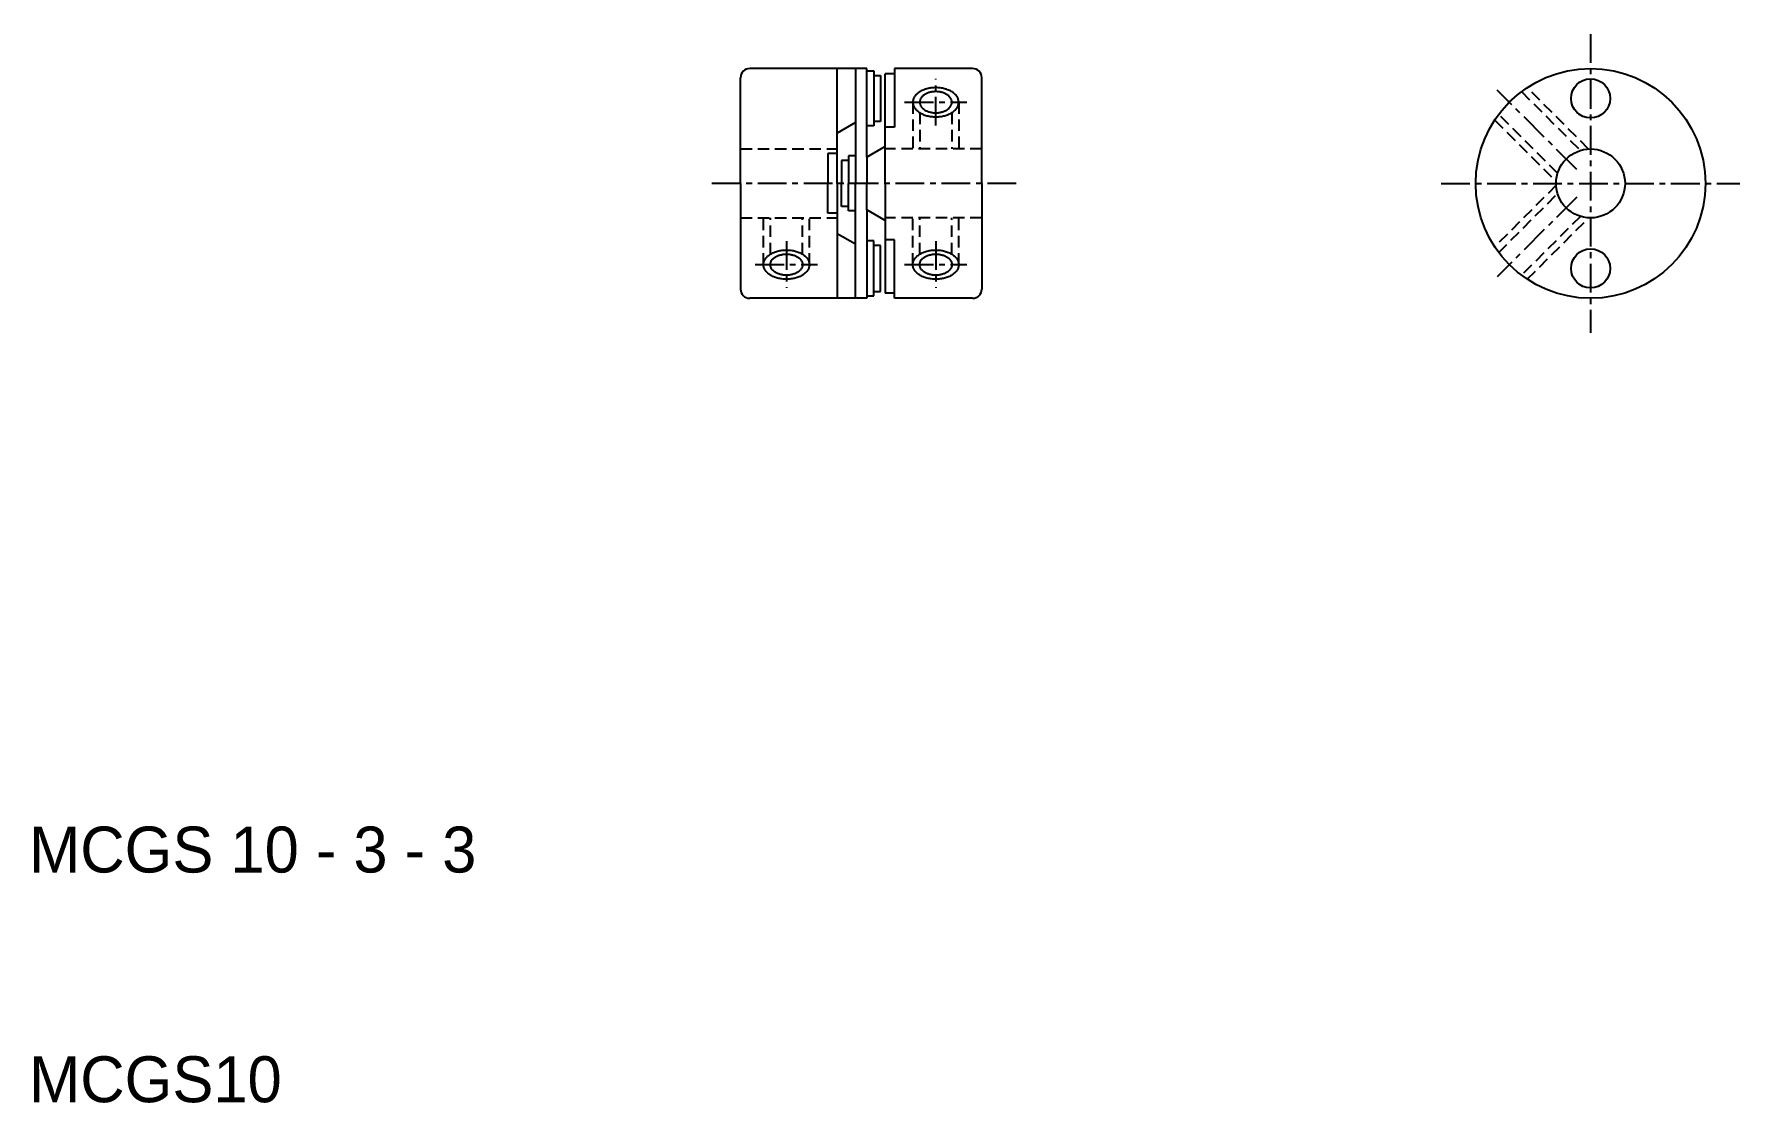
# Model space of a CAD drawing. Extents: x 10.2 to 84.5, y 10 to 56.5.
import ezdxf

# ---------------------------------------------------------------- set-up
doc = ezdxf.new("R2010")
doc.units = 0
doc.linetypes.add('CENTER', pattern=[2, 1.25, -0.25, 0.25, -0.25])
doc.linetypes.add('DASHED', pattern=[0.75, 0.5, -0.25])
doc.layers.get('0').update_dxf_attribs({"linetype": 'CONTINUOUS'})
doc.layers.add('CENTER', color=1, linetype='CENTER')

msp = doc.modelspace()

# ---------------------------------------------------------------- linework, layer by layer
at = {"color": 7, "linetype": 'CONTINUOUS'}
for p, q in [((45.967, 55), (41.367, 55)), ((45.167, 52.188), (45.167, 55)), ((46.467, 55), (45.967, 55)), ((45.967, 55), (45.967, 50)), ((46.467, 54.9), (46.467, 55)), ((51.067, 55), (47.667, 55)), ((47.667, 55), (47.667, 54.776)), ((40.967, 50), (40.967, 54.6)), ((46.467, 52.5), (46.467, 54.9)), ((46.467, 54.9), (46.767, 54.9)), ((46.767, 54.9), (46.767, 54.7)), ((46.767, 54.7), (46.767, 52.7)), ((46.767, 54.7), (47.067, 54.7)), ((47.067, 54.7), (47.067, 52.7)), ((47.267, 51.611), (47.267, 54.776)), ((47.667, 54.776), (47.267, 54.776)), ((47.667, 54.776), (47.667, 52.45)), ((51.467, 50), (51.467, 54.6)), ((45.967, 52.65), (45.167, 52.188)), ((45.167, 50), (45.167, 52.188)), ((46.767, 52.5), (46.467, 52.5)), ((46.467, 51.15), (46.467, 52.5)), ((46.767, 52.7), (46.767, 52.5)), ((47.067, 52.7), (46.767, 52.7)), ((47.667, 52.45), (47.267, 52.45)), ((45.167, 51.3), (44.767, 51.3)), ((44.767, 51.3), (44.767, 50)), ((47.267, 51.611), (46.467, 51.15)), ((47.267, 50), (47.267, 51.611)), ((45.667, 51), (45.367, 51)), ((45.367, 51), (45.367, 50)), ((45.967, 51.2), (45.667, 51.2)), ((45.667, 51.2), (45.667, 50)), ((46.467, 51.15), (46.467, 50)), ((40.967, 50), (40.967, 45.4)), ((44.767, 48.7), (44.767, 50)), ((45.167, 50), (45.167, 47.812)), ((45.367, 49), (45.367, 50)), ((45.667, 48.8), (45.667, 50)), ((45.967, 45), (45.967, 50)), ((46.467, 48.85), (46.467, 50)), ((47.267, 50), (47.267, 48.389)), ((51.467, 50), (51.467, 45.4)), ((45.167, 48.7), (44.767, 48.7)), ((45.667, 49), (45.367, 49)), ((45.967, 48.8), (45.667, 48.8)), ((47.267, 48.389), (46.467, 48.85)), ((46.467, 48.85), (46.467, 47.5)), ((47.267, 48.389), (47.267, 45.224)), ((45.167, 47.812), (45.167, 45)), ((45.967, 47.35), (45.167, 47.812)), ((47.667, 47.55), (47.267, 47.55)), ((47.667, 45.224), (47.667, 47.55)), ((46.767, 47.5), (46.467, 47.5)), ((46.467, 47.5), (46.467, 45.1)), ((46.767, 47.3), (46.767, 47.5)), ((47.067, 47.3), (46.767, 47.3)), ((46.767, 45.3), (46.767, 47.3)), ((47.067, 45.3), (47.067, 47.3)), ((46.767, 45.3), (47.067, 45.3)), ((46.767, 45.1), (46.767, 45.3)), ((45.967, 45), (41.367, 45)), ((46.467, 45), (45.967, 45)), ((46.467, 45.1), (46.767, 45.1)), ((46.467, 45.1), (46.467, 45)), ((47.667, 45.224), (47.267, 45.224)), ((47.667, 45), (47.667, 45.224)), ((51.067, 45), (47.667, 45))]:
    msp.add_line(p, q, dxfattribs=at)
at = {"color": 3, "linetype": 'DASHED'}
for p, q in [((48.467, 53.536), (48.467, 51.5)), ((50.467, 53.536), (50.467, 51.5)), ((74.961, 53.996), (77.524, 51.433)), ((77.883, 51.498), (75.21, 54.171)), ((48.767, 53.082), (48.767, 51.5)), ((50.167, 53.082), (50.167, 51.5)), ((73.796, 52.757), (76.469, 50.083)), ((76.534, 50.443), (73.971, 53.006)), ((40.967, 51.5), (45.167, 51.5)), ((51.467, 51.5), (47.267, 51.5)), ((76.469, 49.917), (73.796, 47.243)), ((73.971, 46.994), (76.534, 49.557)), ((40.967, 48.5), (45.167, 48.5)), ((41.967, 46.464), (41.967, 48.5)), ((42.267, 46.918), (42.267, 48.5)), ((43.667, 46.918), (43.667, 48.5)), ((43.967, 46.464), (43.967, 48.5)), ((51.467, 48.5), (47.267, 48.5)), ((48.467, 46.464), (48.467, 48.5)), ((48.767, 46.918), (48.767, 48.5)), ((50.167, 46.918), (50.167, 48.5)), ((50.467, 46.464), (50.467, 48.5)), ((77.524, 48.567), (74.961, 46.004)), ((75.21, 45.829), (77.883, 48.502))]:
    msp.add_line(p, q, dxfattribs=at)
at = {"color": 3, "linetype": 'CONTINUOUS'}
for points in [[(48.467, 53.535, 0), (48.468, 53.504, 0), (48.471, 53.473, 0), (48.477, 53.442, 0), (48.486, 53.411, 0), (48.497, 53.381, 0), (48.51, 53.351, 0), (48.525, 53.321, 0), (48.543, 53.292, 0), (48.563, 53.264, 0), (48.585, 53.236, 0), (48.609, 53.209, 0), (48.635, 53.182, 0), (48.663, 53.157, 0), (48.694, 53.132, 0), (48.726, 53.109, 0), (48.76, 53.086, 0), (48.795, 53.065, 0), (48.832, 53.044, 0), (48.871, 53.025, 0), (48.911, 53.007, 0), (48.953, 52.99, 0), (48.995, 52.975, 0), (49.039, 52.961, 0), (49.084, 52.948, 0), (49.13, 52.937, 0), (49.176, 52.927, 0), (49.224, 52.919, 0), (49.272, 52.912, 0), (49.32, 52.907, 0), (49.369, 52.903, 0), (49.418, 52.901, 0), (49.467, 52.9, 0), (49.516, 52.901, 0), (49.565, 52.903, 0), (49.613, 52.907, 0), (49.662, 52.912, 0), (49.71, 52.919, 0), (49.757, 52.927, 0), (49.804, 52.937, 0), (49.849, 52.948, 0), (49.894, 52.961, 0), (49.938, 52.975, 0), (49.981, 52.99, 0), (50.022, 53.007, 0), (50.062, 53.025, 0), (50.101, 53.044, 0), (50.138, 53.065, 0), (50.174, 53.086, 0), (50.208, 53.109, 0), (50.24, 53.132, 0), (50.27, 53.157, 0), (50.298, 53.182, 0), (50.324, 53.209, 0), (50.349, 53.236, 0), (50.371, 53.264, 0), (50.391, 53.292, 0), (50.408, 53.321, 0), (50.424, 53.351, 0), (50.437, 53.381, 0), (50.447, 53.411, 0), (50.456, 53.442, 0), (50.462, 53.473, 0), (50.465, 53.504, 0), (50.467, 53.535, 0), (50.465, 53.567, 0), (50.462, 53.598, 0), (50.456, 53.629, 0), (50.447, 53.66, 0), (50.437, 53.69, 0), (50.424, 53.72, 0), (50.408, 53.75, 0), (50.391, 53.779, 0), (50.371, 53.807, 0), (50.349, 53.835, 0), (50.324, 53.862, 0), (50.298, 53.889, 0), (50.27, 53.914, 0), (50.24, 53.939, 0), (50.208, 53.962, 0), (50.174, 53.985, 0), (50.138, 54.007, 0), (50.101, 54.027, 0), (50.062, 54.046, 0), (50.022, 54.064, 0), (49.981, 54.081, 0), (49.938, 54.096, 0), (49.894, 54.11, 0), (49.849, 54.123, 0), (49.804, 54.134, 0), (49.757, 54.144, 0), (49.71, 54.152, 0), (49.662, 54.159, 0), (49.613, 54.164, 0), (49.565, 54.168, 0), (49.516, 54.17, 0), (49.467, 54.171, 0), (49.418, 54.17, 0), (49.369, 54.168, 0), (49.32, 54.164, 0), (49.272, 54.159, 0), (49.224, 54.152, 0), (49.176, 54.144, 0), (49.13, 54.134, 0), (49.084, 54.123, 0), (49.039, 54.11, 0), (48.995, 54.096, 0), (48.953, 54.081, 0), (48.911, 54.064, 0), (48.871, 54.046, 0), (48.832, 54.027, 0), (48.795, 54.007, 0), (48.76, 53.985, 0), (48.726, 53.962, 0), (48.694, 53.939, 0), (48.663, 53.914, 0), (48.635, 53.889, 0), (48.609, 53.862, 0), (48.585, 53.835, 0), (48.563, 53.807, 0), (48.543, 53.779, 0), (48.525, 53.75, 0), (48.51, 53.72, 0), (48.497, 53.69, 0), (48.486, 53.66, 0), (48.477, 53.629, 0), (48.471, 53.598, 0), (48.468, 53.567, 0), (48.467, 53.535, 0)], [(41.967, 46.465, 0), (41.968, 46.496, 0), (41.971, 46.527, 0), (41.977, 46.558, 0), (41.986, 46.589, 0), (41.997, 46.619, 0), (42.01, 46.649, 0), (42.025, 46.679, 0), (42.043, 46.708, 0), (42.063, 46.736, 0), (42.085, 46.764, 0), (42.109, 46.791, 0), (42.135, 46.818, 0), (42.163, 46.843, 0), (42.194, 46.868, 0), (42.226, 46.891, 0), (42.26, 46.914, 0), (42.295, 46.935, 0), (42.332, 46.956, 0), (42.371, 46.975, 0), (42.411, 46.993, 0), (42.453, 47.01, 0), (42.495, 47.025, 0), (42.539, 47.039, 0), (42.584, 47.052, 0), (42.63, 47.063, 0), (42.676, 47.073, 0), (42.724, 47.081, 0), (42.772, 47.088, 0), (42.82, 47.093, 0), (42.869, 47.097, 0), (42.918, 47.099, 0), (42.967, 47.1, 0), (43.016, 47.099, 0), (43.065, 47.097, 0), (43.113, 47.093, 0), (43.162, 47.088, 0), (43.21, 47.081, 0), (43.257, 47.073, 0), (43.304, 47.063, 0), (43.349, 47.052, 0), (43.394, 47.039, 0), (43.438, 47.025, 0), (43.481, 47.01, 0), (43.522, 46.993, 0), (43.562, 46.975, 0), (43.601, 46.956, 0), (43.638, 46.935, 0), (43.674, 46.914, 0), (43.708, 46.891, 0), (43.74, 46.868, 0), (43.77, 46.843, 0), (43.798, 46.818, 0), (43.824, 46.791, 0), (43.849, 46.764, 0), (43.871, 46.736, 0), (43.891, 46.708, 0), (43.908, 46.679, 0), (43.924, 46.649, 0), (43.937, 46.619, 0), (43.947, 46.589, 0), (43.956, 46.558, 0), (43.962, 46.527, 0), (43.965, 46.496, 0), (43.967, 46.465, 0), (43.965, 46.433, 0), (43.962, 46.402, 0), (43.956, 46.371, 0), (43.947, 46.34, 0), (43.937, 46.31, 0), (43.924, 46.28, 0), (43.908, 46.25, 0), (43.891, 46.221, 0), (43.871, 46.193, 0), (43.849, 46.165, 0), (43.824, 46.138, 0), (43.798, 46.111, 0), (43.77, 46.086, 0), (43.74, 46.061, 0), (43.708, 46.038, 0), (43.674, 46.015, 0), (43.638, 45.993, 0), (43.601, 45.973, 0), (43.562, 45.954, 0), (43.522, 45.936, 0), (43.481, 45.919, 0), (43.438, 45.904, 0), (43.394, 45.89, 0), (43.349, 45.877, 0), (43.304, 45.866, 0), (43.257, 45.856, 0), (43.21, 45.848, 0), (43.162, 45.841, 0), (43.113, 45.836, 0), (43.065, 45.832, 0), (43.016, 45.83, 0), (42.967, 45.829, 0), (42.918, 45.83, 0), (42.869, 45.832, 0), (42.82, 45.836, 0), (42.772, 45.841, 0), (42.724, 45.848, 0), (42.676, 45.856, 0), (42.63, 45.866, 0), (42.584, 45.877, 0), (42.539, 45.89, 0), (42.495, 45.904, 0), (42.453, 45.919, 0), (42.411, 45.936, 0), (42.371, 45.954, 0), (42.332, 45.973, 0), (42.295, 45.993, 0), (42.26, 46.015, 0), (42.226, 46.038, 0), (42.194, 46.061, 0), (42.163, 46.086, 0), (42.135, 46.111, 0), (42.109, 46.138, 0), (42.085, 46.165, 0), (42.063, 46.193, 0), (42.043, 46.221, 0), (42.025, 46.25, 0), (42.01, 46.28, 0), (41.997, 46.31, 0), (41.986, 46.34, 0), (41.977, 46.371, 0), (41.971, 46.402, 0), (41.968, 46.433, 0), (41.967, 46.465, 0)], [(48.467, 46.465, 0), (48.468, 46.496, 0), (48.471, 46.527, 0), (48.477, 46.558, 0), (48.486, 46.589, 0), (48.497, 46.619, 0), (48.51, 46.649, 0), (48.525, 46.679, 0), (48.543, 46.708, 0), (48.563, 46.736, 0), (48.585, 46.764, 0), (48.609, 46.791, 0), (48.635, 46.818, 0), (48.663, 46.843, 0), (48.694, 46.868, 0), (48.726, 46.891, 0), (48.76, 46.914, 0), (48.795, 46.935, 0), (48.832, 46.956, 0), (48.871, 46.975, 0), (48.911, 46.993, 0), (48.953, 47.01, 0), (48.995, 47.025, 0), (49.039, 47.039, 0), (49.084, 47.052, 0), (49.13, 47.063, 0), (49.176, 47.073, 0), (49.224, 47.081, 0), (49.272, 47.088, 0), (49.32, 47.093, 0), (49.369, 47.097, 0), (49.418, 47.099, 0), (49.467, 47.1, 0), (49.516, 47.099, 0), (49.565, 47.097, 0), (49.613, 47.093, 0), (49.662, 47.088, 0), (49.71, 47.081, 0), (49.757, 47.073, 0), (49.804, 47.063, 0), (49.849, 47.052, 0), (49.894, 47.039, 0), (49.938, 47.025, 0), (49.981, 47.01, 0), (50.022, 46.993, 0), (50.062, 46.975, 0), (50.101, 46.956, 0), (50.138, 46.935, 0), (50.174, 46.914, 0), (50.208, 46.891, 0), (50.24, 46.868, 0), (50.27, 46.843, 0), (50.298, 46.818, 0), (50.324, 46.791, 0), (50.349, 46.764, 0), (50.371, 46.736, 0), (50.391, 46.708, 0), (50.408, 46.679, 0), (50.424, 46.649, 0), (50.437, 46.619, 0), (50.447, 46.589, 0), (50.456, 46.558, 0), (50.462, 46.527, 0), (50.465, 46.496, 0), (50.467, 46.465, 0), (50.465, 46.433, 0), (50.462, 46.402, 0), (50.456, 46.371, 0), (50.447, 46.34, 0), (50.437, 46.31, 0), (50.424, 46.28, 0), (50.408, 46.25, 0), (50.391, 46.221, 0), (50.371, 46.193, 0), (50.349, 46.165, 0), (50.324, 46.138, 0), (50.298, 46.111, 0), (50.27, 46.086, 0), (50.24, 46.061, 0), (50.208, 46.038, 0), (50.174, 46.015, 0), (50.138, 45.993, 0), (50.101, 45.973, 0), (50.062, 45.954, 0), (50.022, 45.936, 0), (49.981, 45.919, 0), (49.938, 45.904, 0), (49.894, 45.89, 0), (49.849, 45.877, 0), (49.804, 45.866, 0), (49.757, 45.856, 0), (49.71, 45.848, 0), (49.662, 45.841, 0), (49.613, 45.836, 0), (49.565, 45.832, 0), (49.516, 45.83, 0), (49.467, 45.829, 0), (49.418, 45.83, 0), (49.369, 45.832, 0), (49.32, 45.836, 0), (49.272, 45.841, 0), (49.224, 45.848, 0), (49.176, 45.856, 0), (49.13, 45.866, 0), (49.084, 45.877, 0), (49.039, 45.89, 0), (48.995, 45.904, 0), (48.953, 45.919, 0), (48.911, 45.936, 0), (48.871, 45.954, 0), (48.832, 45.973, 0), (48.795, 45.993, 0), (48.76, 46.015, 0), (48.726, 46.038, 0), (48.694, 46.061, 0), (48.663, 46.086, 0), (48.635, 46.111, 0), (48.609, 46.138, 0), (48.585, 46.165, 0), (48.563, 46.193, 0), (48.543, 46.221, 0), (48.525, 46.25, 0), (48.51, 46.28, 0), (48.497, 46.31, 0), (48.486, 46.34, 0), (48.477, 46.371, 0), (48.471, 46.402, 0), (48.468, 46.433, 0), (48.467, 46.465, 0)]]:
    msp.add_polyline3d(points, dxfattribs=at)
at = {"color": 7, "linetype": 'CONTINUOUS'}
for points in [[(48.767, 53.535, 0), (48.768, 53.513, 0), (48.77, 53.49, 0), (48.774, 53.468, 0), (48.78, 53.446, 0), (48.788, 53.424, 0), (48.797, 53.402, 0), (48.808, 53.38, 0), (48.82, 53.359, 0), (48.834, 53.339, 0), (48.849, 53.319, 0), (48.866, 53.299, 0), (48.885, 53.28, 0), (48.904, 53.261, 0), (48.926, 53.244, 0), (48.948, 53.227, 0), (48.972, 53.21, 0), (48.997, 53.195, 0), (49.023, 53.18, 0), (49.05, 53.166, 0), (49.078, 53.153, 0), (49.107, 53.141, 0), (49.137, 53.13, 0), (49.167, 53.12, 0), (49.199, 53.11, 0), (49.231, 53.102, 0), (49.264, 53.095, 0), (49.297, 53.089, 0), (49.33, 53.084, 0), (49.364, 53.08, 0), (49.398, 53.078, 0), (49.432, 53.076, 0), (49.467, 53.075, 0), (49.501, 53.076, 0), (49.535, 53.078, 0), (49.569, 53.08, 0), (49.603, 53.084, 0), (49.637, 53.089, 0), (49.67, 53.095, 0), (49.703, 53.102, 0), (49.735, 53.11, 0), (49.766, 53.12, 0), (49.797, 53.13, 0), (49.827, 53.141, 0), (49.856, 53.153, 0), (49.884, 53.166, 0), (49.911, 53.18, 0), (49.937, 53.195, 0), (49.962, 53.21, 0), (49.985, 53.227, 0), (50.008, 53.244, 0), (50.029, 53.261, 0), (50.049, 53.28, 0), (50.067, 53.299, 0), (50.084, 53.319, 0), (50.099, 53.339, 0), (50.113, 53.359, 0), (50.126, 53.38, 0), (50.137, 53.402, 0), (50.146, 53.424, 0), (50.153, 53.446, 0), (50.159, 53.468, 0), (50.163, 53.49, 0), (50.166, 53.513, 0), (50.167, 53.535, 0), (50.166, 53.558, 0), (50.163, 53.581, 0), (50.159, 53.603, 0), (50.153, 53.625, 0), (50.146, 53.647, 0), (50.137, 53.669, 0), (50.126, 53.691, 0), (50.113, 53.712, 0), (50.099, 53.732, 0), (50.084, 53.752, 0), (50.067, 53.772, 0), (50.049, 53.791, 0), (50.029, 53.81, 0), (50.008, 53.828, 0), (49.985, 53.845, 0), (49.962, 53.861, 0), (49.937, 53.877, 0), (49.911, 53.891, 0), (49.884, 53.905, 0), (49.856, 53.918, 0), (49.827, 53.93, 0), (49.797, 53.941, 0), (49.766, 53.952, 0), (49.735, 53.961, 0), (49.703, 53.969, 0), (49.67, 53.976, 0), (49.637, 53.982, 0), (49.603, 53.987, 0), (49.569, 53.991, 0), (49.535, 53.993, 0), (49.501, 53.995, 0), (49.467, 53.996, 0), (49.432, 53.995, 0), (49.398, 53.993, 0), (49.364, 53.991, 0), (49.33, 53.987, 0), (49.297, 53.982, 0), (49.264, 53.976, 0), (49.231, 53.969, 0), (49.199, 53.961, 0), (49.167, 53.952, 0), (49.137, 53.941, 0), (49.107, 53.93, 0), (49.078, 53.918, 0), (49.05, 53.905, 0), (49.023, 53.891, 0), (48.997, 53.877, 0), (48.972, 53.861, 0), (48.948, 53.845, 0), (48.926, 53.828, 0), (48.904, 53.81, 0), (48.885, 53.791, 0), (48.866, 53.772, 0), (48.849, 53.752, 0), (48.834, 53.732, 0), (48.82, 53.712, 0), (48.808, 53.691, 0), (48.797, 53.669, 0), (48.788, 53.647, 0), (48.78, 53.625, 0), (48.774, 53.603, 0), (48.77, 53.581, 0), (48.768, 53.558, 0), (48.767, 53.535, 0)], [(42.267, 46.465, 0), (42.268, 46.487, 0), (42.27, 46.51, 0), (42.274, 46.532, 0), (42.28, 46.554, 0), (42.288, 46.576, 0), (42.297, 46.598, 0), (42.308, 46.62, 0), (42.32, 46.641, 0), (42.334, 46.661, 0), (42.349, 46.681, 0), (42.366, 46.701, 0), (42.385, 46.72, 0), (42.404, 46.739, 0), (42.426, 46.756, 0), (42.448, 46.773, 0), (42.472, 46.79, 0), (42.497, 46.805, 0), (42.523, 46.82, 0), (42.55, 46.834, 0), (42.578, 46.847, 0), (42.607, 46.859, 0), (42.637, 46.87, 0), (42.667, 46.88, 0), (42.699, 46.89, 0), (42.731, 46.898, 0), (42.763, 46.905, 0), (42.797, 46.911, 0), (42.83, 46.916, 0), (42.864, 46.92, 0), (42.898, 46.922, 0), (42.932, 46.924, 0), (42.967, 46.925, 0), (43.001, 46.924, 0), (43.035, 46.922, 0), (43.069, 46.92, 0), (43.103, 46.916, 0), (43.137, 46.911, 0), (43.17, 46.905, 0), (43.203, 46.898, 0), (43.235, 46.89, 0), (43.266, 46.88, 0), (43.297, 46.87, 0), (43.327, 46.859, 0), (43.356, 46.847, 0), (43.384, 46.834, 0), (43.411, 46.82, 0), (43.437, 46.805, 0), (43.462, 46.79, 0), (43.485, 46.773, 0), (43.508, 46.756, 0), (43.529, 46.739, 0), (43.549, 46.72, 0), (43.567, 46.701, 0), (43.584, 46.681, 0), (43.599, 46.661, 0), (43.613, 46.641, 0), (43.626, 46.62, 0), (43.637, 46.598, 0), (43.646, 46.576, 0), (43.653, 46.554, 0), (43.659, 46.532, 0), (43.663, 46.51, 0), (43.666, 46.487, 0), (43.667, 46.465, 0), (43.666, 46.442, 0), (43.663, 46.419, 0), (43.659, 46.397, 0), (43.653, 46.375, 0), (43.646, 46.353, 0), (43.637, 46.331, 0), (43.626, 46.309, 0), (43.613, 46.288, 0), (43.599, 46.268, 0), (43.584, 46.248, 0), (43.567, 46.228, 0), (43.549, 46.209, 0), (43.529, 46.19, 0), (43.508, 46.172, 0), (43.485, 46.155, 0), (43.462, 46.139, 0), (43.437, 46.123, 0), (43.411, 46.109, 0), (43.384, 46.095, 0), (43.356, 46.082, 0), (43.327, 46.07, 0), (43.297, 46.059, 0), (43.266, 46.048, 0), (43.235, 46.039, 0), (43.203, 46.031, 0), (43.17, 46.024, 0), (43.137, 46.018, 0), (43.103, 46.013, 0), (43.069, 46.009, 0), (43.035, 46.007, 0), (43.001, 46.005, 0), (42.967, 46.004, 0), (42.932, 46.005, 0), (42.898, 46.007, 0), (42.864, 46.009, 0), (42.83, 46.013, 0), (42.797, 46.018, 0), (42.763, 46.024, 0), (42.731, 46.031, 0), (42.699, 46.039, 0), (42.667, 46.048, 0), (42.637, 46.059, 0), (42.607, 46.07, 0), (42.578, 46.082, 0), (42.55, 46.095, 0), (42.523, 46.109, 0), (42.497, 46.123, 0), (42.472, 46.139, 0), (42.448, 46.155, 0), (42.426, 46.172, 0), (42.404, 46.19, 0), (42.385, 46.209, 0), (42.366, 46.228, 0), (42.349, 46.248, 0), (42.334, 46.268, 0), (42.32, 46.288, 0), (42.308, 46.309, 0), (42.297, 46.331, 0), (42.288, 46.353, 0), (42.28, 46.375, 0), (42.274, 46.397, 0), (42.27, 46.419, 0), (42.268, 46.442, 0), (42.267, 46.465, 0)], [(48.767, 46.465, 0), (48.768, 46.487, 0), (48.77, 46.51, 0), (48.774, 46.532, 0), (48.78, 46.554, 0), (48.788, 46.576, 0), (48.797, 46.598, 0), (48.808, 46.62, 0), (48.82, 46.641, 0), (48.834, 46.661, 0), (48.849, 46.681, 0), (48.866, 46.701, 0), (48.885, 46.72, 0), (48.904, 46.739, 0), (48.926, 46.756, 0), (48.948, 46.773, 0), (48.972, 46.79, 0), (48.997, 46.805, 0), (49.023, 46.82, 0), (49.05, 46.834, 0), (49.078, 46.847, 0), (49.107, 46.859, 0), (49.137, 46.87, 0), (49.167, 46.88, 0), (49.199, 46.89, 0), (49.231, 46.898, 0), (49.264, 46.905, 0), (49.297, 46.911, 0), (49.33, 46.916, 0), (49.364, 46.92, 0), (49.398, 46.922, 0), (49.432, 46.924, 0), (49.467, 46.925, 0), (49.501, 46.924, 0), (49.535, 46.922, 0), (49.569, 46.92, 0), (49.603, 46.916, 0), (49.637, 46.911, 0), (49.67, 46.905, 0), (49.703, 46.898, 0), (49.735, 46.89, 0), (49.766, 46.88, 0), (49.797, 46.87, 0), (49.827, 46.859, 0), (49.856, 46.847, 0), (49.884, 46.834, 0), (49.911, 46.82, 0), (49.937, 46.805, 0), (49.962, 46.79, 0), (49.985, 46.773, 0), (50.008, 46.756, 0), (50.029, 46.739, 0), (50.049, 46.72, 0), (50.067, 46.701, 0), (50.084, 46.681, 0), (50.099, 46.661, 0), (50.113, 46.641, 0), (50.126, 46.62, 0), (50.137, 46.598, 0), (50.146, 46.576, 0), (50.153, 46.554, 0), (50.159, 46.532, 0), (50.163, 46.51, 0), (50.166, 46.487, 0), (50.167, 46.465, 0), (50.166, 46.442, 0), (50.163, 46.419, 0), (50.159, 46.397, 0), (50.153, 46.375, 0), (50.146, 46.353, 0), (50.137, 46.331, 0), (50.126, 46.309, 0), (50.113, 46.288, 0), (50.099, 46.268, 0), (50.084, 46.248, 0), (50.067, 46.228, 0), (50.049, 46.209, 0), (50.029, 46.19, 0), (50.008, 46.172, 0), (49.985, 46.155, 0), (49.962, 46.139, 0), (49.937, 46.123, 0), (49.911, 46.109, 0), (49.884, 46.095, 0), (49.856, 46.082, 0), (49.827, 46.07, 0), (49.797, 46.059, 0), (49.766, 46.048, 0), (49.735, 46.039, 0), (49.703, 46.031, 0), (49.67, 46.024, 0), (49.637, 46.018, 0), (49.603, 46.013, 0), (49.569, 46.009, 0), (49.535, 46.007, 0), (49.501, 46.005, 0), (49.467, 46.004, 0), (49.432, 46.005, 0), (49.398, 46.007, 0), (49.364, 46.009, 0), (49.33, 46.013, 0), (49.297, 46.018, 0), (49.264, 46.024, 0), (49.231, 46.031, 0), (49.199, 46.039, 0), (49.167, 46.048, 0), (49.137, 46.059, 0), (49.107, 46.07, 0), (49.078, 46.082, 0), (49.05, 46.095, 0), (49.023, 46.109, 0), (48.997, 46.123, 0), (48.972, 46.139, 0), (48.948, 46.155, 0), (48.926, 46.172, 0), (48.904, 46.19, 0), (48.885, 46.209, 0), (48.866, 46.228, 0), (48.849, 46.248, 0), (48.834, 46.268, 0), (48.82, 46.288, 0), (48.808, 46.309, 0), (48.797, 46.331, 0), (48.788, 46.353, 0), (48.78, 46.375, 0), (48.774, 46.397, 0), (48.77, 46.419, 0), (48.768, 46.442, 0), (48.767, 46.465, 0)]]:
    msp.add_polyline3d(points, dxfattribs=at)
for centre, radius in [((77.967, 50), 5), ((77.967, 53.7), 0.85), ((77.967, 50), 1.5), ((77.967, 46.3), 0.85)]:
    msp.add_circle(centre, radius, dxfattribs=at)
for centre, start, end in [((41.367, 54.6), 90, 180), ((51.067, 54.6), 0, 90), ((41.367, 45.4), 180, 270), ((51.067, 45.4), 270, 0)]:
    msp.add_arc(centre, 0.4, start, end, dxfattribs=at)
at = {"layer": 'CENTER', "color": 1, "linetype": 'CENTER'}
for p, q in [((77.967, 56.5), (77.967, 43.5)), ((49.467, 52.519), (49.467, 54.552)), ((48.11, 53.536), (50.823, 53.536)), ((77.368, 50.599), (73.901, 54.066)), ((52.967, 50), (39.467, 50)), ((71.467, 50), (84.467, 50)), ((77.368, 49.401), (73.901, 45.934)), ((42.967, 47.481), (42.967, 45.448)), ((49.467, 47.481), (49.467, 45.448)), ((41.61, 46.464), (44.323, 46.464)), ((48.11, 46.464), (50.823, 46.464))]:
    msp.add_line(p, q, dxfattribs=at)

# ---------------------------------------------------------------- texts
at = {"color": 7, "linetype": 'CONTINUOUS'}
for s, p in [('MCGS 10 - 3 - 3', (10, 20)), ('MCGS10', (10, 10))]:
    msp.add_text(s, height=2, dxfattribs=at).set_placement(p)

doc.saveas('drawing.dxf')
